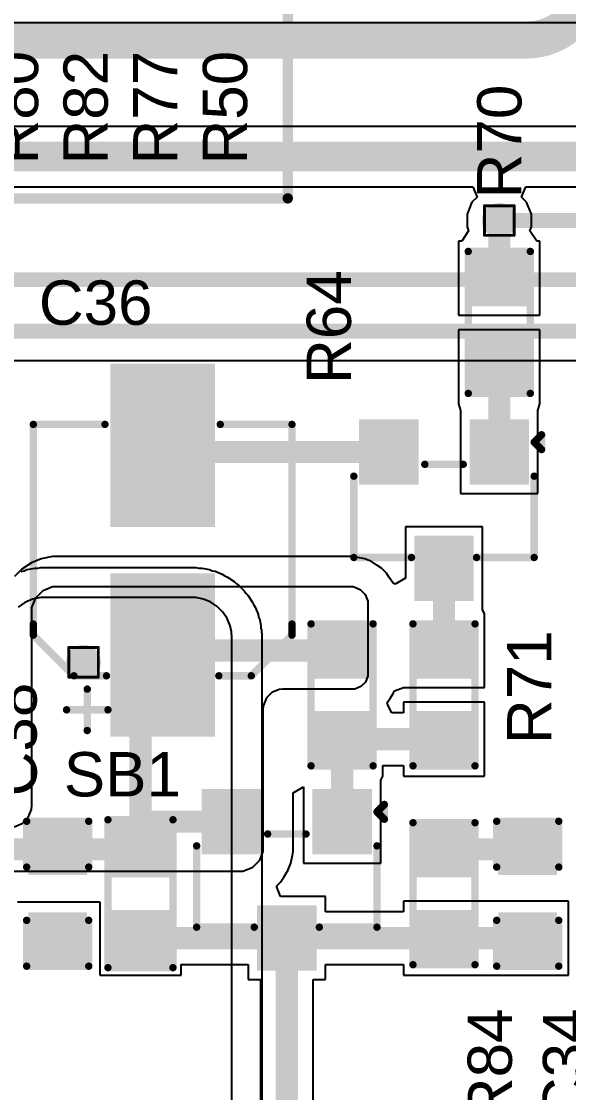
# Model space of a CAD drawing. Header units: inches. Extents: x -40 to 219, y 2 to 133.
# Drawn here: x 45.91 to 55.31, y 20.36 to 38.76 of the extents above; entities that cross this region are included whole.
import ezdxf

# ---------------------------------------------------------------- set-up
doc = ezdxf.new("R2010")
doc.units = ezdxf.units.IN
for name, color, linetype in [('Bottom Layer', 5, 'Continuous'), ('Drill Drawing', 1, 'Continuous'), ('Top Layer', 1, 'Continuous'), ('Top Overlay', 2, 'Continuous'), ('Top Paste', 8, 'Continuous'), ('Top Solder', 216, 'Continuous'), ('Via Holes', 16, 'Continuous')]:
    doc.layers.add(name, color=color, linetype=linetype)
doc.styles.add('Arial', font='', dxfattribs={"height": 0.2})
doc.styles.get('Arial').set_extended_font_data('Arial')

# ---------------------------------------------------------------- blocks, each defined once
blk = doc.blocks.new('S______B______28')
at = {"layer": 'Top Layer'}
for points in [[(-1.143, -0.4445), (-1.143, 0.4445), (-0.3809999999999999, 0.4445), (-0.3809999999999999, -0.4445)], [(0.3809999999999999, -0.4445), (0.3809999999999999, 0.4445), (1.143, 0.4445), (1.143, -0.4445)]]:
    blk.add_hatch(color=1, dxfattribs=at).paths.add_polyline_path(points)
at = {"layer": 'Top Paste'}
for points in [[(-1.143, -0.4445), (-1.143, 0.4445), (-0.3809999999999999, 0.4445), (-0.3809999999999999, -0.4445)], [(0.3809999999999999, -0.4445), (0.3809999999999999, 0.4445), (1.143, 0.4445), (1.143, -0.4445)]]:
    blk.add_hatch(color=8, dxfattribs=at).paths.add_polyline_path(points)
at = {"layer": 'Top Solder'}
for points in [[(-1.2446, -0.5460999999999999), (-1.2446, 0.5460999999999999), (-0.2794, 0.5460999999999999), (-0.2794, -0.5460999999999999)], [(0.2794, -0.5460999999999999), (0.2794, 0.5460999999999999), (1.2446, 0.5460999999999999), (1.2446, -0.5460999999999999)]]:
    blk.add_hatch(color=216, dxfattribs=at).paths.add_polyline_path(points)
at = {"layer": 'Top Overlay', "const_width": 0.127}
for points in [[(-1.27, 0.5588), (-1.27, -0.5588)], [(-1.27, 0.5588), (1.27, 0.5588)], [(1.27, 0.5588), (1.27, -0.5588)], [(-1.27, -0.5588), (1.27, -0.5588)]]:
    blk.add_lwpolyline(points, dxfattribs=at)
at = {"layer": 'Top Overlay', "const_width": 0.0635}
for points in [[(-1.30175, 0.5588, 1), (-1.23825, 0.5588, 1)], [(-1.30175, 0.5588, 1), (-1.23825, 0.5588, 1)], [(1.23825, 0.5588, 1), (1.30175, 0.5588, 1)], [(1.23825, 0.5588, 1), (1.30175, 0.5588, 1)], [(-1.30175, -0.5588, 1), (-1.23825, -0.5588, 1)], [(-1.30175, -0.5588, 1), (-1.23825, -0.5588, 1)], [(1.23825, -0.5588, 1), (1.30175, -0.5588, 1)], [(1.23825, -0.5588, 1), (1.30175, -0.5588, 1)]]:
    blk.add_lwpolyline(points, format="xyb", close=True, dxfattribs=at)
blk = doc.blocks.new('R___0603_34')
at = {"layer": 'Top Layer'}
for points in [[(-0.3809999999999999, 0.4445), (-0.3809999999999999, -0.4445), (-1.143, -0.4445), (-1.143, 0.4445)], [(1.143, 0.4445), (1.143, -0.4445), (0.3809999999999999, -0.4445), (0.3809999999999999, 0.4445)]]:
    blk.add_hatch(color=1, dxfattribs=at).paths.add_polyline_path(points)
at = {"layer": 'Top Paste'}
for points in [[(-0.3809999999999999, 0.4445), (-0.3809999999999999, -0.4445), (-1.143, -0.4445), (-1.143, 0.4445)], [(1.143, 0.4445), (1.143, -0.4445), (0.3809999999999999, -0.4445), (0.3809999999999999, 0.4445)]]:
    blk.add_hatch(color=8, dxfattribs=at).paths.add_polyline_path(points)
at = {"layer": 'Top Solder'}
for points in [[(-0.2794, 0.5460999999999999), (-0.2794, -0.5460999999999999), (-1.2446, -0.5460999999999999), (-1.2446, 0.5460999999999999)], [(1.2446, 0.5460999999999999), (1.2446, -0.5460999999999999), (0.2794, -0.5460999999999999), (0.2794, 0.5460999999999999)]]:
    blk.add_hatch(color=216, dxfattribs=at).paths.add_polyline_path(points)
at = {"layer": 'Top Overlay', "const_width": 0.127}
for points in [[(-1.2192, 0.5334), (1.2192, 0.5334)], [(-1.2192, 0.5334), (-1.2192, -0.5334)], [(1.2192, 0.5334), (1.2192, -0.5334)], [(-1.2192, -0.5334), (1.2192, -0.5334)]]:
    blk.add_lwpolyline(points, dxfattribs=at)
at = {"layer": 'Top Overlay', "const_width": 0.0635}
for points in [[(-1.25095, 0.5334, 1), (-1.18745, 0.5334, 1)], [(-1.25095, 0.5334, 1), (-1.18745, 0.5334, 1)], [(1.18745, 0.5334, 1), (1.25095, 0.5334, 1)], [(1.18745, 0.5334, 1), (1.25095, 0.5334, 1)], [(-1.25095, -0.5334, 1), (-1.18745, -0.5334, 1)], [(-1.25095, -0.5334, 1), (-1.18745, -0.5334, 1)], [(1.18745, -0.5334, 1), (1.25095, -0.5334, 1)], [(1.18745, -0.5334, 1), (1.25095, -0.5334, 1)]]:
    blk.add_lwpolyline(points, format="xyb", close=True, dxfattribs=at)
blk = doc.blocks.new('R___0603_47')
at = {"layer": 'Top Layer'}
for points in [[(-0.3809999999999999, 0.4445), (-0.3809999999999999, -0.4445), (-1.143, -0.4445), (-1.143, 0.4445)], [(1.143, 0.4445), (1.143, -0.4445), (0.3809999999999999, -0.4445), (0.3809999999999999, 0.4445)]]:
    blk.add_hatch(color=1, dxfattribs=at).paths.add_polyline_path(points)
at = {"layer": 'Top Paste'}
for points in [[(-0.3809999999999999, 0.4445), (-0.3809999999999999, -0.4445), (-1.143, -0.4445), (-1.143, 0.4445)], [(1.143, 0.4445), (1.143, -0.4445), (0.3809999999999999, -0.4445), (0.3809999999999999, 0.4445)]]:
    blk.add_hatch(color=8, dxfattribs=at).paths.add_polyline_path(points)
at = {"layer": 'Top Solder'}
for points in [[(-0.2794, 0.5460999999999999), (-0.2794, -0.5460999999999999), (-1.2446, -0.5460999999999999), (-1.2446, 0.5460999999999999)], [(1.2446, 0.5460999999999999), (1.2446, -0.5460999999999999), (0.2794, -0.5460999999999999), (0.2794, 0.5460999999999999)]]:
    blk.add_hatch(color=216, dxfattribs=at).paths.add_polyline_path(points)
at = {"layer": 'Top Overlay', "const_width": 0.127}
for points in [[(-1.2192, 0.5334), (1.2192, 0.5334)], [(-1.2192, 0.5334), (-1.2192, -0.5334)], [(1.2192, 0.5334), (1.2192, -0.5334)], [(-1.2192, -0.5334), (1.2192, -0.5334)]]:
    blk.add_lwpolyline(points, dxfattribs=at)
at = {"layer": 'Top Overlay', "const_width": 0.0635}
for points in [[(-1.25095, 0.5334, 1), (-1.18745, 0.5334, 1)], [(-1.25095, 0.5334, 1), (-1.18745, 0.5334, 1)], [(1.18745, 0.5334, 1), (1.25095, 0.5334, 1)], [(1.18745, 0.5334, 1), (1.25095, 0.5334, 1)], [(-1.25095, -0.5334, 1), (-1.18745, -0.5334, 1)], [(-1.25095, -0.5334, 1), (-1.18745, -0.5334, 1)], [(1.18745, -0.5334, 1), (1.25095, -0.5334, 1)], [(1.18745, -0.5334, 1), (1.25095, -0.5334, 1)]]:
    blk.add_lwpolyline(points, format="xyb", close=True, dxfattribs=at)
blk = doc.blocks.new('R___0603_48')
at = {"layer": 'Top Layer'}
for points in [[(-0.3809999999999999, 0.4445), (-0.3809999999999999, -0.4445), (-1.143, -0.4445), (-1.143, 0.4445)], [(1.143, 0.4445), (1.143, -0.4445), (0.3809999999999999, -0.4445), (0.3809999999999999, 0.4445)]]:
    blk.add_hatch(color=1, dxfattribs=at).paths.add_polyline_path(points)
at = {"layer": 'Top Paste'}
for points in [[(-0.3809999999999999, 0.4445), (-0.3809999999999999, -0.4445), (-1.143, -0.4445), (-1.143, 0.4445)], [(1.143, 0.4445), (1.143, -0.4445), (0.3809999999999999, -0.4445), (0.3809999999999999, 0.4445)]]:
    blk.add_hatch(color=8, dxfattribs=at).paths.add_polyline_path(points)
at = {"layer": 'Top Solder'}
for points in [[(-0.2794, 0.5460999999999999), (-0.2794, -0.5460999999999999), (-1.2446, -0.5460999999999999), (-1.2446, 0.5460999999999999)], [(1.2446, 0.5460999999999999), (1.2446, -0.5460999999999999), (0.2794, -0.5460999999999999), (0.2794, 0.5460999999999999)]]:
    blk.add_hatch(color=216, dxfattribs=at).paths.add_polyline_path(points)
at = {"layer": 'Top Overlay', "const_width": 0.127}
for points in [[(-1.2192, 0.5334), (1.2192, 0.5334)], [(-1.2192, 0.5334), (-1.2192, -0.5334)], [(1.2192, 0.5334), (1.2192, -0.5334)], [(-1.2192, -0.5334), (1.2192, -0.5334)]]:
    blk.add_lwpolyline(points, dxfattribs=at)
at = {"layer": 'Top Overlay', "const_width": 0.0635}
for points in [[(-1.25095, 0.5334, 1), (-1.18745, 0.5334, 1)], [(-1.25095, 0.5334, 1), (-1.18745, 0.5334, 1)], [(1.18745, 0.5334, 1), (1.25095, 0.5334, 1)], [(1.18745, 0.5334, 1), (1.25095, 0.5334, 1)], [(-1.25095, -0.5334, 1), (-1.18745, -0.5334, 1)], [(-1.25095, -0.5334, 1), (-1.18745, -0.5334, 1)], [(1.18745, -0.5334, 1), (1.25095, -0.5334, 1)], [(1.18745, -0.5334, 1), (1.25095, -0.5334, 1)]]:
    blk.add_lwpolyline(points, format="xyb", close=True, dxfattribs=at)
blk = doc.blocks.new('R___0603_54')
at = {"layer": 'Top Layer'}
for points in [[(-0.3809999999999999, 0.4445), (-0.3809999999999999, -0.4445), (-1.143, -0.4445), (-1.143, 0.4445)], [(1.143, 0.4445), (1.143, -0.4445), (0.3809999999999999, -0.4445), (0.3809999999999999, 0.4445)]]:
    blk.add_hatch(color=1, dxfattribs=at).paths.add_polyline_path(points)
at = {"layer": 'Top Paste'}
for points in [[(-0.3809999999999999, 0.4445), (-0.3809999999999999, -0.4445), (-1.143, -0.4445), (-1.143, 0.4445)], [(1.143, 0.4445), (1.143, -0.4445), (0.3809999999999999, -0.4445), (0.3809999999999999, 0.4445)]]:
    blk.add_hatch(color=8, dxfattribs=at).paths.add_polyline_path(points)
at = {"layer": 'Top Solder'}
for points in [[(-0.2794, 0.5460999999999999), (-0.2794, -0.5460999999999999), (-1.2446, -0.5460999999999999), (-1.2446, 0.5460999999999999)], [(1.2446, 0.5460999999999999), (1.2446, -0.5460999999999999), (0.2794, -0.5460999999999999), (0.2794, 0.5460999999999999)]]:
    blk.add_hatch(color=216, dxfattribs=at).paths.add_polyline_path(points)
at = {"layer": 'Top Overlay', "const_width": 0.127}
for points in [[(-1.2192, 0.5334), (1.2192, 0.5334)], [(-1.2192, 0.5334), (-1.2192, -0.5334)], [(1.2192, 0.5334), (1.2192, -0.5334)], [(-1.2192, -0.5334), (1.2192, -0.5334)]]:
    blk.add_lwpolyline(points, dxfattribs=at)
at = {"layer": 'Top Overlay', "const_width": 0.0635}
for points in [[(-1.25095, 0.5334, 1), (-1.18745, 0.5334, 1)], [(-1.25095, 0.5334, 1), (-1.18745, 0.5334, 1)], [(1.18745, 0.5334, 1), (1.25095, 0.5334, 1)], [(1.18745, 0.5334, 1), (1.25095, 0.5334, 1)], [(-1.25095, -0.5334, 1), (-1.18745, -0.5334, 1)], [(-1.25095, -0.5334, 1), (-1.18745, -0.5334, 1)], [(1.18745, -0.5334, 1), (1.25095, -0.5334, 1)], [(1.18745, -0.5334, 1), (1.25095, -0.5334, 1)]]:
    blk.add_lwpolyline(points, format="xyb", close=True, dxfattribs=at)
blk = doc.blocks.new('SOT_23_117')
at = {"layer": 'Top Layer'}
for points in [[(-0.41000045, 1.46000089), (0.41000045, 1.46000089), (0.41000045, 0.54000019), (-0.41000045, 0.54000019)], [(-1.36000109, -0.54000019), (-0.54000019, -0.54000019), (-0.54000019, -1.46000089), (-1.36000109, -1.46000089)], [(0.54000019, -0.54000019), (1.36000109, -0.54000019), (1.36000109, -1.46000089), (0.54000019, -1.46000089)]]:
    blk.add_hatch(color=1, dxfattribs=at).paths.add_polyline_path(points)
at = {"layer": 'Top Paste'}
for points in [[(-0.41000045, 1.46000089), (0.41000045, 1.46000089), (0.41000045, 0.54000019), (-0.41000045, 0.54000019)], [(-1.36000109, -0.54000019), (-0.54000019, -0.54000019), (-0.54000019, -1.46000089), (-1.36000109, -1.46000089)], [(0.54000019, -0.54000019), (1.36000109, -0.54000019), (1.36000109, -1.46000089), (0.54000019, -1.46000089)]]:
    blk.add_hatch(color=8, dxfattribs=at).paths.add_polyline_path(points)
at = {"layer": 'Top Solder'}
for points in [[(-0.51160045, 1.56160089), (0.51160045, 1.56160089), (0.51160045, 0.43840019), (-0.51160045, 0.43840019)], [(-1.46160109, -0.43840019), (-0.43840019, -0.43840019), (-0.43840019, -1.56160089), (-1.46160109, -1.56160089)], [(0.43840019, -0.43840019), (1.46160109, -0.43840019), (1.46160109, -1.56160089), (0.43840019, -1.56160089)]]:
    blk.add_hatch(color=216, dxfattribs=at).paths.add_polyline_path(points)
at = {"layer": 'Top Overlay', "const_width": 0.127}
for points in [[(-0.5588, 0.8128), (-1.54940254, 0.8127974599999999)], [(-1.5494, -0.5841999999999999), (-1.54940254, 0.8127974599999999)], [(1.54940254, 0.8127974599999999), (0.5588, 0.8128)], [(1.54940254, 0.8127974599999999), (1.5494, -0.5841999999999999)], [(0.3302, -0.7874), (-0.3302, -0.7874)], [(-1.5494, -1.1684), (-1.6764, -1.0414)], [(-1.6764, -1.0414), (-1.6764, -1.29540254)], [(-1.5494, -1.1684), (-1.6764, -1.29540254)]]:
    blk.add_lwpolyline(points, dxfattribs=at)
at = {"layer": 'Top Overlay', "const_width": 0.0635}
for points in [[(-1.58115254, 0.8127974599999999, 1), (-1.51765254, 0.8127974599999999, 1)], [(-1.58115254, 0.8127974599999999, 1), (-1.51765254, 0.8127974599999999, 1)], [(-0.5905499999999999, 0.8128, 1), (-0.52705, 0.8128, 1)], [(0.52705, 0.8128, 1), (0.5905499999999999, 0.8128, 1)], [(1.51765254, 0.8127974599999999, 1), (1.58115254, 0.8127974599999999, 1)], [(1.51765254, 0.8127974599999999, 1), (1.58115254, 0.8127974599999999, 1)], [(-1.58115, -0.5841999999999999, 1), (-1.51765, -0.5841999999999999, 1)], [(1.51765, -0.5841999999999999, 1), (1.58115, -0.5841999999999999, 1)], [(-0.36195, -0.7874, 1), (-0.29845, -0.7874, 1)], [(0.29845, -0.7874, 1), (0.36195, -0.7874, 1)], [(-1.70815, -1.0414, 1), (-1.64465, -1.0414, 1)], [(-1.70815, -1.0414, 1), (-1.64465, -1.0414, 1)], [(-1.70815, -1.29540254, 1), (-1.64465, -1.29540254, 1)], [(-1.70815, -1.29540254, 1), (-1.64465, -1.29540254, 1)], [(-1.58115, -1.1684, 1), (-1.51765, -1.1684, 1)], [(-1.58115, -1.1684, 1), (-1.51765, -1.1684, 1)]]:
    blk.add_lwpolyline(points, format="xyb", close=True, dxfattribs=at)
blk = doc.blocks.new('SOT_23_123')
at = {"layer": 'Top Layer'}
for points in [[(-0.41000045, 1.46000089), (0.41000045, 1.46000089), (0.41000045, 0.54000019), (-0.41000045, 0.54000019)], [(-1.36000109, -0.54000019), (-0.54000019, -0.54000019), (-0.54000019, -1.46000089), (-1.36000109, -1.46000089)], [(0.54000019, -0.54000019), (1.36000109, -0.54000019), (1.36000109, -1.46000089), (0.54000019, -1.46000089)]]:
    blk.add_hatch(color=1, dxfattribs=at).paths.add_polyline_path(points)
at = {"layer": 'Top Paste'}
for points in [[(-0.41000045, 1.46000089), (0.41000045, 1.46000089), (0.41000045, 0.54000019), (-0.41000045, 0.54000019)], [(-1.36000109, -0.54000019), (-0.54000019, -0.54000019), (-0.54000019, -1.46000089), (-1.36000109, -1.46000089)], [(0.54000019, -0.54000019), (1.36000109, -0.54000019), (1.36000109, -1.46000089), (0.54000019, -1.46000089)]]:
    blk.add_hatch(color=8, dxfattribs=at).paths.add_polyline_path(points)
at = {"layer": 'Top Solder'}
for points in [[(-0.51160045, 1.56160089), (0.51160045, 1.56160089), (0.51160045, 0.43840019), (-0.51160045, 0.43840019)], [(-1.46160109, -0.43840019), (-0.43840019, -0.43840019), (-0.43840019, -1.56160089), (-1.46160109, -1.56160089)], [(0.43840019, -0.43840019), (1.46160109, -0.43840019), (1.46160109, -1.56160089), (0.43840019, -1.56160089)]]:
    blk.add_hatch(color=216, dxfattribs=at).paths.add_polyline_path(points)
at = {"layer": 'Top Overlay', "const_width": 0.127}
for points in [[(-1.5494, 0.8128), (-1.54940254, -0.5841999999999999)], [(-0.5588, 0.8128), (-1.5494, 0.8128)], [(1.5494, 0.8128), (0.5588, 0.8128)], [(1.54940254, -0.5841999999999999), (1.5494, 0.8128)], [(0.3302, -0.7874), (-0.3302, -0.7874)], [(-1.5494, -1.1684), (-1.6764, -1.0414)], [(-1.6764, -1.0414), (-1.6764, -1.2954)], [(-1.5494, -1.1684), (-1.6764, -1.2954)]]:
    blk.add_lwpolyline(points, dxfattribs=at)
at = {"layer": 'Top Overlay', "const_width": 0.0635}
for points in [[(-1.58115, 0.8128, 1), (-1.51765, 0.8128, 1)], [(-1.58115, 0.8128, 1), (-1.51765, 0.8128, 1)], [(-0.5905499999999999, 0.8128, 1), (-0.52705, 0.8128, 1)], [(0.52705, 0.8128, 1), (0.5905499999999999, 0.8128, 1)], [(1.51765, 0.8128, 1), (1.58115, 0.8128, 1)], [(1.51765, 0.8128, 1), (1.58115, 0.8128, 1)], [(-1.58115254, -0.5841999999999999, 1), (-1.51765254, -0.5841999999999999, 1)], [(1.51765254, -0.5841999999999999, 1), (1.58115254, -0.5841999999999999, 1)], [(-0.36195, -0.7874, 1), (-0.29845, -0.7874, 1)], [(0.29845, -0.7874, 1), (0.36195, -0.7874, 1)], [(-1.70815, -1.0414, 1), (-1.64465, -1.0414, 1)], [(-1.70815, -1.0414, 1), (-1.64465, -1.0414, 1)], [(-1.70815, -1.2954, 1), (-1.64465, -1.2954, 1)], [(-1.70815, -1.2954, 1), (-1.64465, -1.2954, 1)], [(-1.58115, -1.1684, 1), (-1.51765, -1.1684, 1)], [(-1.58115, -1.1684, 1), (-1.51765, -1.1684, 1)]]:
    blk.add_lwpolyline(points, format="xyb", close=True, dxfattribs=at)
blk = doc.blocks.new('C___0603_174')
at = {"layer": 'Top Layer'}
for points in [[(-0.3809999999999999, 0.4445), (-0.3809999999999999, -0.4445), (-1.143, -0.4445), (-1.143, 0.4445)], [(1.143, 0.4445), (1.143, -0.4445), (0.3809999999999999, -0.4445), (0.3809999999999999, 0.4445)]]:
    blk.add_hatch(color=1, dxfattribs=at).paths.add_polyline_path(points)
at = {"layer": 'Top Paste'}
for points in [[(-0.3809999999999999, 0.4445), (-0.3809999999999999, -0.4445), (-1.143, -0.4445), (-1.143, 0.4445)], [(1.143, 0.4445), (1.143, -0.4445), (0.3809999999999999, -0.4445), (0.3809999999999999, 0.4445)]]:
    blk.add_hatch(color=8, dxfattribs=at).paths.add_polyline_path(points)
at = {"layer": 'Top Solder'}
for points in [[(-0.3210001199999999, 0.50449988), (-0.3210001199999999, -0.50449988), (-1.20299988, -0.50449988), (-1.20299988, 0.50449988)], [(1.20299988, 0.50449988), (1.20299988, -0.50449988), (0.3210001199999999, -0.50449988), (0.3210001199999999, 0.50449988)]]:
    blk.add_hatch(color=216, dxfattribs=at).paths.add_polyline_path(points)
at = {"layer": 'Top Overlay', "const_width": 0.127}
for points in [[(-1.2446, 0.5334), (-0.4571999999999999, 0.5334)], [(-1.2446, 0.5334), (-1.2446, -0.5334)], [(0.4571999999999999, 0.5334), (1.2446, 0.5334)], [(1.2446, 0.5334), (1.2446, -0.5334)], [(-1.2446, -0.5334), (-0.4571999999999999, -0.5334)], [(0.4571999999999999, -0.5334), (1.2446, -0.5334)]]:
    blk.add_lwpolyline(points, dxfattribs=at)
at = {"layer": 'Top Overlay', "const_width": 0.0635}
for points in [[(-1.27635, 0.5334, 1), (-1.21285, 0.5334, 1)], [(-1.27635, 0.5334, 1), (-1.21285, 0.5334, 1)], [(-0.4889499999999999, 0.5334, 1), (-0.42545, 0.5334, 1)], [(0.42545, 0.5334, 1), (0.4889499999999999, 0.5334, 1)], [(1.21285, 0.5334, 1), (1.27635, 0.5334, 1)], [(1.21285, 0.5334, 1), (1.27635, 0.5334, 1)], [(-1.27635, -0.5334, 1), (-1.21285, -0.5334, 1)], [(-1.27635, -0.5334, 1), (-1.21285, -0.5334, 1)], [(-0.4889499999999999, -0.5334, 1), (-0.42545, -0.5334, 1)], [(0.42545, -0.5334, 1), (0.4889499999999999, -0.5334, 1)], [(1.21285, -0.5334, 1), (1.27635, -0.5334, 1)], [(1.21285, -0.5334, 1), (1.27635, -0.5334, 1)]]:
    blk.add_lwpolyline(points, format="xyb", close=True, dxfattribs=at)
blk = doc.blocks.new('RVT1E100M0405__176')
at = {"layer": 'Top Layer'}
for points in [[(-3.09999888, 0.7999996699999999), (-0.499999, 0.7999996699999999), (-0.499999, -0.7999996699999999), (-3.09999888, -0.7999996699999999)], [(0.50000154, 0.7999996699999999), (3.10000142, 0.7999996699999999), (3.10000142, -0.7999996699999999), (0.50000154, -0.7999996699999999)]]:
    blk.add_hatch(color=1, dxfattribs=at).paths.add_polyline_path(points)
at = {"layer": 'Top Paste'}
for points in [[(-3.09999888, 0.7999996699999999), (-0.499999, 0.7999996699999999), (-0.499999, -0.7999996699999999), (-3.09999888, -0.7999996699999999)], [(0.50000154, 0.7999996699999999), (3.10000142, 0.7999996699999999), (3.10000142, -0.7999996699999999), (0.50000154, -0.7999996699999999)]]:
    blk.add_hatch(color=8, dxfattribs=at).paths.add_polyline_path(points)
at = {"layer": 'Top Solder'}
for points in [[(-3.20159888, 0.90159967), (-0.398399, 0.90159967), (-0.398399, -0.90159967), (-3.20159888, -0.90159967)], [(0.39840154, 0.90159967), (3.20160142, 0.90159967), (3.20160142, -0.90159967), (0.39840154, -0.90159967)]]:
    blk.add_hatch(color=216, dxfattribs=at).paths.add_polyline_path(points)
at = {"layer": 'Top Overlay', "const_width": 0.127}
for points in [[(-1.4605, 2.2225), (-2.159, 1.524)], [(-1.4605, 2.2225), (-1.27, 2.2225)], [(-1.27, 2.2225), (2.159, 2.2225)], [(2.159, 2.2225), (2.159, 0.9905999999999999)], [(-2.7432, 1.651), (-2.7432, 0.9397999999999999)], [(-2.159, 1.524), (-2.15899746, 0.9652025399999999)], [(-3.0988, 1.2954), (-2.3876, 1.2954)], [(-2.15899746, -0.9652025399999999), (-2.159, -1.524)], [(2.159, -0.9905999999999999), (2.159, -2.2225)], [(-2.159, -1.524), (-1.4605, -2.2225)], [(-1.4605, -2.2225), (-1.27, -2.2225)], [(-1.27, -2.2225), (2.159, -2.2225)]]:
    blk.add_lwpolyline(points, dxfattribs=at)
at = {"layer": 'Top Overlay', "const_width": 0.0635}
for points in [[(-1.49225, 2.2225, 1), (-1.42875, 2.2225, 1)], [(-1.49225, 2.2225, 1), (-1.42875, 2.2225, 1)], [(-1.30175, 2.2225, 1), (-1.23825, 2.2225, 1)], [(-1.30175, 2.2225, 1), (-1.23825, 2.2225, 1)], [(2.12725, 2.2225, 1), (2.19075, 2.2225, 1)], [(2.12725, 2.2225, 1), (2.19075, 2.2225, 1)], [(-2.77495, 1.651, 1), (-2.71145, 1.651, 1)], [(-2.19075, 1.524, 1), (-2.12725, 1.524, 1)], [(-2.19075, 1.524, 1), (-2.12725, 1.524, 1)], [(-3.13055, 1.2954, 1), (-3.06705, 1.2954, 1)], [(-2.41935, 1.2954, 1), (-2.35585, 1.2954, 1)], [(-2.77495, 0.9397999999999999, 1), (-2.71145, 0.9397999999999999, 1)], [(-2.19074746, 0.9652025399999999, 1), (-2.12724746, 0.9652025399999999, 1)], [(2.12725, 0.9905999999999999, 1), (2.19075, 0.9905999999999999, 1)], [(-2.19074746, -0.9652025399999999, 1), (-2.12724746, -0.9652025399999999, 1)], [(2.12725, -0.9905999999999999, 1), (2.19075, -0.9905999999999999, 1)], [(-2.19075, -1.524, 1), (-2.12725, -1.524, 1)], [(-2.19075, -1.524, 1), (-2.12725, -1.524, 1)], [(-1.49225, -2.2225, 1), (-1.42875, -2.2225, 1)], [(-1.49225, -2.2225, 1), (-1.42875, -2.2225, 1)], [(-1.30175, -2.2225, 1), (-1.23825, -2.2225, 1)], [(-1.30175, -2.2225, 1), (-1.23825, -2.2225, 1)], [(2.12725, -2.2225, 1), (2.19075, -2.2225, 1)], [(2.12725, -2.2225, 1), (2.19075, -2.2225, 1)]]:
    blk.add_lwpolyline(points, format="xyb", close=True, dxfattribs=at)
blk = doc.blocks.new('C___0603_178')
at = {"layer": 'Top Layer'}
for points in [[(-0.3809999999999999, 0.4445), (-0.3809999999999999, -0.4445), (-1.143, -0.4445), (-1.143, 0.4445)], [(1.143, 0.4445), (1.143, -0.4445), (0.3809999999999999, -0.4445), (0.3809999999999999, 0.4445)]]:
    blk.add_hatch(color=1, dxfattribs=at).paths.add_polyline_path(points)
at = {"layer": 'Top Paste'}
for points in [[(-0.3809999999999999, 0.4445), (-0.3809999999999999, -0.4445), (-1.143, -0.4445), (-1.143, 0.4445)], [(1.143, 0.4445), (1.143, -0.4445), (0.3809999999999999, -0.4445), (0.3809999999999999, 0.4445)]]:
    blk.add_hatch(color=8, dxfattribs=at).paths.add_polyline_path(points)
at = {"layer": 'Top Solder'}
for points in [[(-0.3210001199999999, 0.50449988), (-0.3210001199999999, -0.50449988), (-1.20299988, -0.50449988), (-1.20299988, 0.50449988)], [(1.20299988, 0.50449988), (1.20299988, -0.50449988), (0.3210001199999999, -0.50449988), (0.3210001199999999, 0.50449988)]]:
    blk.add_hatch(color=216, dxfattribs=at).paths.add_polyline_path(points)
at = {"layer": 'Top Overlay', "const_width": 0.127}
for points in [[(-0.4571999999999999, 0.5334), (-1.2446, 0.5334)], [(-1.2446, -0.5333974599999999), (-1.2446, 0.5334)], [(1.2446, 0.5334), (0.4571999999999999, 0.5334)], [(1.2446, -0.53340254), (1.2446, 0.5334)], [(-0.4571999999999999, -0.5333974599999999), (-1.2446, -0.5333974599999999)], [(1.2446, -0.53340254), (0.4571999999999999, -0.5333974599999999)]]:
    blk.add_lwpolyline(points, dxfattribs=at)
at = {"layer": 'Top Overlay', "const_width": 0.0635}
for points in [[(-1.27635, 0.5334, 1), (-1.21285, 0.5334, 1)], [(-1.27635, 0.5334, 1), (-1.21285, 0.5334, 1)], [(-0.4889499999999999, 0.5334, 1), (-0.42545, 0.5334, 1)], [(0.42545, 0.5334, 1), (0.4889499999999999, 0.5334, 1)], [(1.21285, 0.5334, 1), (1.27635, 0.5334, 1)], [(1.21285, 0.5334, 1), (1.27635, 0.5334, 1)], [(-1.27635, -0.5333974599999999, 1), (-1.21285, -0.5333974599999999, 1)], [(-1.27635, -0.5333974599999999, 1), (-1.21285, -0.5333974599999999, 1)], [(-0.4889499999999999, -0.5333974599999999, 1), (-0.42545, -0.5333974599999999, 1)], [(0.42545, -0.5333974599999999, 1), (0.4889499999999999, -0.5333974599999999, 1)], [(1.21285, -0.53340254, 1), (1.27635, -0.53340254, 1)], [(1.21285, -0.53340254, 1), (1.27635, -0.53340254, 1)]]:
    blk.add_lwpolyline(points, format="xyb", close=True, dxfattribs=at)

msp = doc.modelspace()

# ---------------------------------------------------------------- hatches: boundary and pattern name
at = {"layer": 'Bottom Layer'}
h = msp.add_hatch(color=5, dxfattribs=at)
edge = h.paths.add_edge_path()
edge.add_arc((54.12234286, 35.33839262), 0.2999994, 0, 360)
h = msp.add_hatch(color=5, dxfattribs=at)
edge = h.paths.add_edge_path()
edge.add_arc((46.97832108, 27.7501985), 0.2999994, 0, 360)
at = {"layer": 'Top Layer'}
h = msp.add_hatch(color=1, dxfattribs=at)
edge = h.paths.add_edge_path()
edge.add_arc((54.12234286, 35.33839262), 0.2999994, 0, 360)
h = msp.add_hatch(color=1, dxfattribs=at)
edge = h.paths.add_edge_path()
edge.add_arc((46.97832108, 27.7501985), 0.2999994, 0, 360)
at = {"layer": 'Via Holes'}
h = msp.add_hatch(color=7, dxfattribs=at)
edge = h.paths.add_edge_path()
edge.add_arc((54.12234286, 35.33839262), 0.1499997, 0, 360)
h = msp.add_hatch(color=7, dxfattribs=at)
edge = h.paths.add_edge_path()
edge.add_arc((46.97832108, 27.7501985), 0.1499997, 0, 360)

# ---------------------------------------------------------------- linework, layer by layer
at = {"layer": 'Bottom Layer'}
for p, q in [((60.15721267999999, 32.92838474), (41.36828149999999, 32.92838474)), ((45.90497804, 29.3120318), (45.95500334, 29.32198352)), ((45.95500334, 29.32198352), (46.0021305, 29.34150342)), ((46.0021305, 29.34150342), (46.1423004, 29.36938754)), ((46.1423004, 29.36938754), (46.19332645999999, 29.36939008)), ((46.19332645999999, 29.36939008), (46.24337462, 29.3793418)), ((46.24337462, 29.3793418), (46.31483497999999, 29.37933926)), ((46.31483497999999, 29.37933926), (48.84046366, 29.37933926)), ((48.84046366, 29.37933926), (48.90783208, 29.3793418)), ((48.90783208, 29.3793418), (48.95786754, 29.36939008)), ((48.95786754, 29.36939008), (49.00888089999999, 29.36939262)), ((49.00888089999999, 29.36939262), (49.14103202, 29.34311124)), ((49.14103202, 29.34311124), (49.18816934, 29.3235888)), ((49.18816934, 29.3235888), (49.23821242, 29.31363454)), ((49.23821242, 29.31363454), (49.36269781999999, 29.26207254)), ((49.36269781999999, 29.26207254), (49.40511836, 29.23372868)), ((49.40511836, 29.23372868), (49.45224298, 29.21420878)), ((49.45224298, 29.21420878), (49.56427476, 29.13935244)), ((49.56427476, 29.13935244), (49.6003453, 29.1032819)), ((49.6003453, 29.1032819), (49.64276584, 29.07493804)), ((49.64276584, 29.07493804), (49.73804123999999, 28.97966264)), ((49.73804123999999, 28.97966264), (49.76638764, 28.93723956)), ((49.76638764, 28.93723956), (49.80246072, 28.90116394)), ((49.80246072, 28.90116394), (49.87731452, 28.78913216)), ((45.97114504, 28.77881468), (45.85231367999999, 28.69941428)), ((46.1031844, 28.83350596), (45.97114504, 28.77881468)), ((46.24335684, 28.86139008), (46.1031844, 28.83350596)), ((46.3148172, 28.86138754), (46.24335684, 28.86139008)), ((48.84048398, 28.86138754), (46.3148172, 28.86138754)), ((48.9078524, 28.86139008), (48.84048398, 28.86138754)), ((49.04000351999999, 28.8351087), (48.9078524, 28.86139008)), ((49.16448638, 28.7835467), (49.04000351999999, 28.8351087)), ((49.27651816, 28.70869036), (49.16448638, 28.7835467)), ((49.37179355999999, 28.61341496), (49.27651816, 28.70869036)), ((49.87731452, 28.78913216), (49.89683695999999, 28.74199992)), ((49.89683695999999, 28.74199992), (49.92517573999999, 28.69958446)), ((49.44664735999999, 28.50138318), (49.37179355999999, 28.61341496)), ((49.92517573999999, 28.69958446), (49.97673519999999, 28.5751016)), ((49.97673519999999, 28.5751016), (49.98668692, 28.52507122)), ((49.98668692, 28.52507122), (50.00620935999999, 28.4779339)), ((49.49820682, 28.37690032), (49.44664735999999, 28.50138318)), ((49.51909577999999, 28.27186878), (49.49820682, 28.37690032)), ((50.00620935999999, 28.4779339), (50.02709832, 28.37290236)), ((50.02709832, 28.37290236), (50.02709832, 28.33656512)), ((50.02709832, 28.33656512), (50.03620676, 28.30138358)), ((49.52448311999999, 28.17747984), (49.51909577999999, 28.27186878)), ((49.52449074, 20.11551984), (49.52448311999999, 28.17747984)), ((50.03620676, 28.30138358), (50.0415941, 28.20699464)), ((50.0415941, 28.20699464), (50.03951384, 28.19216358)), ((50.03951384, 28.19216358), (50.04243484, 28.17747984)), ((50.04243484, 28.17747984), (50.04244246, 20.12820968))]:
    msp.add_line(p, q, dxfattribs=at)
at = {"layer": 'Bottom Layer', "const_width": 0.635}
msp.add_lwpolyline([(55.69620306, 39.55469609999999, -0.4142135623730951), (54.57869958, 38.43719262)], format="xyb", dxfattribs=at)
at = {"layer": 'Bottom Layer'}
for points, const_width in [([(45.56597694, 38.43719262), (54.57869958, 38.43719262)], 0.635), ([(54.12234286, 35.33839262), (55.7620551, 35.33839262)], 0.254), ([(43.42141938, 34.32239262), (56.55709542, 34.32239262)], 0.254), ([(41.65120956, 33.43910761999999), (57.13754638, 33.43910761999999)], 0.254)]:
    msp.add_lwpolyline(points, dxfattribs=dict(at, const_width=const_width))
for points, const_width in [([(54.41994957999999, 38.43719262, 1), (54.73744958, 38.43719262, 1)], 0.3175), ([(54.41994957999999, 38.43719262, 1), (54.73744958, 38.43719262, 1)], 0.3175), ([(54.05884286, 35.33839262, 1), (54.18584286, 35.33839262, 1)], 0.127)]:
    msp.add_lwpolyline(points, format="xyb", close=True, dxfattribs=dict(at, const_width=const_width))
at = {"layer": 'Drill Drawing', "const_width": 0.0508}
for points in [[(53.86834285999999, 35.59239262), (54.37634285999999, 35.59239262)], [(53.86834285999999, 35.08439262), (53.86834285999999, 35.59239262)], [(54.37634285999999, 35.08439262), (54.37634285999999, 35.59239262)], [(53.86834285999999, 35.08439262), (54.37634285999999, 35.08439262)], [(46.72432108, 28.0041985), (47.23232108, 28.0041985)], [(46.72432108, 27.4961985), (46.72432108, 28.0041985)], [(47.23232108, 27.4961985), (47.23232108, 28.0041985)], [(46.72432108, 27.4961985), (47.23232108, 27.4961985)]]:
    msp.add_lwpolyline(points, dxfattribs=at)
at = {"layer": 'Drill Drawing', "const_width": 0.0254}
for points in [[(53.85564286, 35.59239262, 1), (53.88104286, 35.59239262, 1)], [(53.85564286, 35.59239262, 1), (53.88104286, 35.59239262, 1)], [(54.36364286, 35.59239262, 1), (54.38904286, 35.59239262, 1)], [(54.36364286, 35.59239262, 1), (54.38904286, 35.59239262, 1)], [(53.85564286, 35.08439262, 1), (53.88104286, 35.08439262, 1)], [(53.85564286, 35.08439262, 1), (53.88104286, 35.08439262, 1)], [(54.36364286, 35.08439262, 1), (54.38904286, 35.08439262, 1)], [(54.36364286, 35.08439262, 1), (54.38904286, 35.08439262, 1)], [(46.71162107999999, 28.0041985, 1), (46.73702108, 28.0041985, 1)], [(46.71162107999999, 28.0041985, 1), (46.73702108, 28.0041985, 1)], [(47.21962108, 28.0041985, 1), (47.24502108, 28.0041985, 1)], [(47.21962108, 28.0041985, 1), (47.24502108, 28.0041985, 1)], [(46.71162107999999, 27.4961985, 1), (46.73702108, 27.4961985, 1)], [(46.71162107999999, 27.4961985, 1), (46.73702108, 27.4961985, 1)], [(47.21962108, 27.4961985, 1), (47.24502108, 27.4961985, 1)], [(47.21962108, 27.4961985, 1), (47.24502108, 27.4961985, 1)]]:
    msp.add_lwpolyline(points, format="xyb", close=True, dxfattribs=at)
at = {"layer": 'Top Layer'}
for p, q in [((43.30187936, 38.73869824), (64.20260717999999, 38.73869824)), ((61.98252779999999, 36.95472162), (44.32477546, 36.95472162)), ((44.55582148, 35.91881818), (53.66784541999999, 35.91881818)), ((53.66784541999999, 35.91881818), (53.74149525999999, 35.74101818)), ((54.50319045999999, 35.74101818), (54.57684029999999, 35.91881818)), ((54.57684029999999, 35.91881818), (61.46457607999999, 35.91881818)), ((53.74149525999999, 35.74101818), (53.65268416, 35.65220708)), ((54.59200156, 35.65220708), (54.50319045999999, 35.74101818)), ((53.65268416, 35.65220708), (53.56834346, 35.44859052)), ((54.67634226, 35.44859052), (54.59200156, 35.65220708)), ((53.56834346, 35.44859052), (53.56834346, 35.22819472)), ((54.67634226, 35.22819472), (54.67634226, 35.44859052)), ((53.59546811999999, 35.16271352), (53.47666469999999, 34.98491098)), ((53.56834346, 35.22819472), (53.59546811999999, 35.16271352)), ((54.64921759999999, 35.16271352), (54.67634226, 35.22819472)), ((54.76802101999999, 34.98491098), (54.64921759999999, 35.16271352)), ((53.47666469999999, 34.98491098), (53.42384285999999, 34.98491098)), ((53.42384285999999, 34.98491098), (53.42384285999999, 33.71491098)), ((54.82084286, 34.98491098), (54.76802101999999, 34.98491098)), ((54.82084286, 33.71491098), (54.82084286, 34.98491098)), ((53.42384285999999, 33.71491098), (54.82084286, 33.71491098)), ((54.82084286, 33.46091098), (53.42384285999999, 33.46091098)), ((53.42384285999999, 33.46091098), (53.42384285999999, 32.24050702)), ((54.82084286, 32.24050448), (54.82084286, 33.46091098)), ((53.42384285999999, 32.24050702), (53.42383778, 32.19091352)), ((54.82084794, 32.19091352), (54.82084286, 32.24050448)), ((53.42383778, 32.19091352), (53.42383524, 32.19091352)), ((53.42383524, 32.19091352), (53.45833859999999, 32.07698944)), ((53.45833859999999, 32.07698944), (53.45834368, 32.07698689999999)), ((53.45834368, 32.07698689999999), (53.45834368, 30.64899636)), ((54.78634203999999, 32.07698689999999), (54.78634458, 32.07698944)), ((54.78634203999999, 30.64899636), (54.78634203999999, 32.07698689999999)), ((54.78634458, 32.07698944), (54.82085048, 32.19091352)), ((54.82085048, 32.19091352), (54.82084794, 32.19091352)), ((53.45834368, 30.64899636), (54.78634203999999, 30.64899636)), ((53.83634139999999, 30.07699344), (52.50834304, 30.07699344)), ((52.50834304, 30.07699344), (52.50834304, 29.19699012)), ((53.83634139999999, 28.64899781999999), (53.83634139999999, 30.07699344)), ((46.08381944, 29.46105106), (45.9157832, 29.3487729)), ((46.24719224, 29.52872428), (46.08381944, 29.46105106)), ((46.44540368, 29.56815015999999), (46.24719224, 29.52872428)), ((46.53382108, 29.56815015999999), (46.44540368, 29.56815015999999)), ((51.55113641999999, 29.56814508), (46.53382108, 29.56815015999999)), ((51.61362042, 29.5681527), (51.55113641999999, 29.56814508)), ((51.61363312, 29.56815015999999), (51.61362042, 29.5681527)), ((51.61364582, 29.5681527), (51.61363312, 29.56815015999999)), ((51.68943179999999, 29.55308288), (51.61364582, 29.5681527)), ((51.81183694, 29.52875222), (51.68943179999999, 29.55308288)), ((51.81185471999999, 29.52873952), (51.81183694, 29.52875222)), ((51.92732057999999, 29.48092402), (51.81185471999999, 29.52873952)), ((51.92733581999999, 29.48091386), (51.92732057999999, 29.48092402)), ((51.92736376000001, 29.48090878), (51.92733581999999, 29.48091386)), ((52.02042935999999, 29.41872196), (51.92736376000001, 29.48090878)), ((45.9157832, 29.3487729), (45.79074408, 29.22373378)), ((52.09536443999999, 29.3686611), (52.02042935999999, 29.41872196)), ((52.09537714, 29.36864078), (52.09536443999999, 29.3686611)), ((52.09539745999999, 29.36862808), (52.09537714, 29.36864078)), ((52.18376405999999, 29.28025894), (52.09539745999999, 29.36862808)), ((52.18377422, 29.28024624), (52.18376405999999, 29.28025894)), ((52.18378692, 29.28023608), (52.18377422, 29.28024624)), ((52.23165321999999, 29.20858776), (52.18378692, 29.28023608)), ((52.29603714, 29.11222524), (52.23165321999999, 29.20858776)), ((52.3305405, 29.0928679), (52.29603714, 29.11222524)), ((52.50834304, 29.19699012), (52.3305405, 29.0928679)), ((46.15699176, 28.8574861), (46.28203087999999, 28.98252522)), ((46.28203087999999, 28.98252522), (46.44540368, 29.05019844)), ((46.44540368, 29.05019844), (46.53382108, 29.05019844)), ((46.53382108, 29.05019844), (46.53382108, 29.05019844)), ((46.53382108, 29.05019844), (51.55119991999999, 29.05019336)), ((51.55119991999999, 29.05019336), (51.61368391999999, 29.05020098)), ((51.61368391999999, 29.05020098), (51.72914469999999, 29.00238548)), ((51.72914469999999, 29.00238548), (51.81751129999999, 28.91401634)), ((51.81751129999999, 28.91401634), (51.8653268, 28.79855556)), ((46.08932108, 28.6941133), (46.15699176, 28.8574861)), ((51.86532172, 28.7360741), (51.86531155999999, 27.57186002)), ((51.8653268, 28.79855556), (51.86531664, 28.73607156)), ((51.86531664, 28.73607156), (51.86532172, 28.7360741)), ((46.08932108, 28.60569844), (46.08932108, 28.6941133)), ((46.08932108, 25.29453412), (46.08932108, 28.60569844)), ((53.8706822, 28.5878651), (53.83634139999999, 28.64899781999999)), ((53.87067965999999, 27.31786764), (53.87067965999999, 28.5878651)), ((53.87067965999999, 28.5878651), (53.8706822, 28.5878651)), ((51.86531664, 27.51559648), (51.82225602, 27.4116292)), ((51.86531155999999, 27.57186002), (51.86531664, 27.51559648)), ((50.21443602, 27.23210454), (50.11943494, 27.13795435999999)), ((50.3382407, 27.28272674), (50.21443602, 27.23210454)), ((50.40514684, 27.28900562), (50.3382407, 27.28272674)), ((51.5824597, 27.28900816), (50.40514684, 27.28900562)), ((51.63871562, 27.28900308), (51.58244953999999, 27.2890107)), ((51.58244953999999, 27.2890107), (51.5824597, 27.28900816)), ((51.74268289999999, 27.33206116), (51.63871562, 27.28900308)), ((51.82225602, 27.4116292), (51.74268289999999, 27.33206116)), ((52.30078693999999, 27.213433), (52.3199614, 27.25972704)), ((52.3199614, 27.25972704), (52.47341296, 27.3177635)), ((52.47341296, 27.3177635), (52.51095416, 27.31786764)), ((52.51095416, 27.31786764), (52.52522896, 27.31786764)), ((52.52522896, 27.31786764), (53.87067965999999, 27.31786764)), ((50.11943494, 27.13795435999999), (50.06770021999999, 27.01461196)), ((52.19819125999999, 27.05987476), (52.25240248, 27.14101506)), ((52.21158722, 27.0025876), (52.19819125999999, 27.05987476)), ((52.25240248, 27.14101506), (52.30077424, 27.21340252)), ((52.30077424, 27.21340252), (52.30077677999999, 27.21341776)), ((52.30077677999999, 27.21341776), (52.30078693999999, 27.213433)), ((53.87067965999999, 27.06386764), (52.47367966, 27.06386764)), ((52.47367966, 27.06386764), (52.47367966, 26.88207476)), ((53.87067965999999, 25.79386764), (53.87067965999999, 27.06386764)), ((50.06081936, 26.94776677999999), (50.06081428, 24.58452538)), ((50.06770021999999, 27.01461196), (50.06081936, 26.94776424)), ((50.06081936, 26.94776424), (50.06081936, 26.94776677999999)), ((52.2766417, 26.88207476), (52.21158722, 27.0025876)), ((52.47367966, 26.88207476), (52.2766417, 26.88207476)), ((52.11932171999999, 25.79387018), (52.11932171999999, 25.97566051999999)), ((52.11932171999999, 25.97566051999999), (52.47367966, 25.97566051999999)), ((52.47367966, 25.97566051999999), (52.47367966, 25.79386764)), ((52.0848209, 25.72699198), (52.11932426, 25.79387018)), ((52.11932426, 25.79387018), (52.11932171999999, 25.79387018)), ((52.47367966, 25.79386764), (53.87067965999999, 25.79386764)), ((50.57876854, 25.5061085), (50.75656854, 25.6086991)), ((50.75656854, 25.6086991), (50.75682253999999, 25.60855432)), ((50.75682253999999, 25.60855432), (50.75682253999999, 24.29899636)), ((52.0848209, 24.29899636), (52.0848209, 25.72699198)), ((50.57876599999999, 24.58460158), (50.57876854, 25.5061085)), ((46.02585918, 25.08533718), (46.08208208, 25.22107224)), ((46.08208208, 25.22107224), (46.08931854, 25.29453158)), ((46.08931854, 25.29453158), (46.08932108, 25.29453412)), ((45.92197064, 24.98145118), (46.02585918, 25.08533718)), ((45.78623558, 24.92522828), (45.92197064, 24.98145118)), ((50.06082697999999, 24.49928298), (49.99559215999999, 24.34176742)), ((50.06081428, 24.58452538), (50.06082697999999, 24.49928298)), ((50.56062532, 24.4080157), (50.5787787, 24.49931092)), ((50.5787787, 24.49935918), (50.57876599999999, 24.58460158)), ((50.57877361999999, 24.49933378), (50.5787787, 24.49935918)), ((50.5787787, 24.49931092), (50.57877361999999, 24.49933378)), ((49.99559215999999, 24.34176742), (49.87504121999999, 24.22121648)), ((50.47412815999999, 24.14358138), (50.53936298, 24.30109694)), ((50.53936298, 24.30109694), (50.53936806, 24.3011198)), ((50.53936806, 24.3011198), (50.5393833, 24.30114266)), ((50.5393833, 24.30114266), (50.56062532, 24.4080157)), ((50.75682253999999, 24.29899636), (52.0848209, 24.29899636)), ((49.6322858, 24.15599436), (44.70027889999999, 24.15599436)), ((49.71752566, 24.15598166), (49.63228325999999, 24.15599436)), ((49.63228325999999, 24.15599436), (49.6322858, 24.15599436)), ((49.87504121999999, 24.22121648), (49.71752566, 24.15598166)), ((50.41770714, 24.05913146), (50.474118, 24.14355598)), ((50.474118, 24.14355598), (50.47412053999999, 24.14357122)), ((50.47412053999999, 24.14357122), (50.47412815999999, 24.14358138)), ((50.29111354, 23.90479344), (50.36183983999999, 23.97551974)), ((50.36183983999999, 23.97551974), (50.36184745999999, 23.97553244)), ((50.36184745999999, 23.97553244), (50.36186016, 23.97554006)), ((50.36186016, 23.97554006), (50.41770714, 24.05913146)), ((50.36157822, 23.72699344), (50.29111354, 23.90479344)), ((45.8432789, 23.63804264), (47.25751787999999, 23.63804264)), ((47.25751787999999, 23.63804264), (47.25751787999999, 22.37779116)), ((51.13482026000001, 23.72699344), (50.36157822, 23.72699344)), ((51.13482026000001, 23.46609988), (51.13482026000001, 23.72699344)), ((53.87067458, 23.64799436), (52.47367966, 23.64799436)), ((52.47367966, 23.64799436), (52.47367966, 23.46609988)), ((53.91252616, 23.64799944), (53.87067458, 23.64799944)), ((53.87067458, 23.64799944), (53.87067458, 23.64799436)), ((53.91252616, 23.64799436), (53.91252616, 23.64799944)), ((55.30952108, 23.64799436), (53.91252616, 23.64799436)), ((55.30952108, 22.37799436), (55.30952108, 23.64799436)), ((52.47367966, 23.46609988), (51.13482026000001, 23.46609988)), ((48.65451787999999, 22.37779116), (48.65451787999999, 22.55968564)), ((48.65451787999999, 22.55968564), (49.8068219, 22.55968564)), ((49.8068219, 22.55968564), (49.8068219, 22.29899528)), ((51.13482026000001, 22.29899528), (51.13482026000001, 22.55968564)), ((51.13482026000001, 22.55968564), (52.47367966, 22.55968564)), ((52.47367966, 22.55968564), (52.47367966, 22.37799436)), ((47.25751787999999, 22.37779116), (48.65451787999999, 22.37779116)), ((49.8068219, 22.29899528), (50.01761396, 22.29899528)), ((50.01761396, 22.29899528), (50.01761396, 12.04531246)), ((50.9240282, 12.04531246), (50.9240282, 22.29899528)), ((50.9240282, 22.29899528), (51.13482026000001, 22.29899528)), ((52.47367966, 22.37799436), (53.87067458, 22.37799436)), ((53.87067458, 22.37799436), (53.87067458, 22.37798928)), ((53.87067458, 22.37798928), (53.91252616, 22.37798928)), ((53.91252616, 22.37798928), (53.91252616, 22.37799436)), ((53.91252616, 22.37799436), (55.30952108, 22.37799436))]:
    msp.add_line(p, q, dxfattribs=at)
for points, const_width in [([(44.15253806, 36.4367699), (61.98252779999999, 36.4367699)], 0.508), ([(54.12234286, 34.34991098), (54.12234286, 35.33839262)], 0.3809999999999999), ([(54.12234286, 31.36299544), (54.12234286, 32.82591098)], 0.3809999999999999), ([(48.33722108, 31.36299544), (52.22223998, 31.36299544)], 0.3809999999999999), ([(48.33722108, 31.35019892), (48.33722108, 31.36299544)], 0.3809999999999999), ([(52.22223998, 31.36299544), (52.22229077999999, 31.36304624)], 0.3809999999999999), ([(53.17226094, 29.36291308), (53.17234222, 29.36299436)], 0.3809999999999999), ([(53.17226094, 27.95294892), (53.17226094, 29.36291308)], 0.3809999999999999), ([(48.33722108, 27.7501985), (48.53989022, 27.95286764)], 0.3809999999999999), ([(48.53989022, 27.95286764), (51.42082172, 27.95286764)], 0.3809999999999999), ([(53.17217966, 27.95286764), (53.17226094, 27.95294892)], 0.3809999999999999), ([(47.95601788, 27.3689953), (48.33722108, 27.7501985)], 0.3809999999999999), ([(47.95601788, 25.04479116), (47.95601788, 27.3689953)], 0.3809999999999999), ([(51.42082172, 25.01299544), (51.42082172, 26.42886764)], 0.3809999999999999), ([(51.42082172, 26.42886764), (53.17217966, 26.42886764)], 0.3809999999999999), ([(47.95601788, 24.53679116), (47.95601788, 25.04479116)], 0.3809999999999999), ([(47.95601788, 25.04479116), (47.9878136, 25.01299544)], 0.3809999999999999), ([(47.9878136, 25.01299544), (49.52082044, 25.01299544)], 0.3809999999999999), ([(45.14488049999999, 24.53689276), (47.95591628, 24.53689276)], 0.3809999999999999), ([(47.95591628, 24.53689276), (47.95601788, 24.53679116)], 0.3809999999999999), ([(53.17217966, 24.53699436), (54.61102107999999, 24.53699436)], 0.3809999999999999), ([(47.95601788, 23.01279116), (47.95611948, 23.01289276)], 0.3809999999999999), ([(47.95611948, 23.01289276), (50.47082108, 23.01289276)], 0.3809999999999999), ([(50.47082108, 23.01289276), (50.47082108, 23.01299436)], 0.3809999999999999), ([(50.47082108, 23.01289276), (54.61091948, 23.01289276)], 0.3809999999999999), ([(50.47082108, 10.33731232), (50.47082108, 23.01289276)], 0.3809999999999999), ([(54.61091948, 23.01289276), (54.61102107999999, 23.01299436)], 0.3809999999999999)]:
    msp.add_lwpolyline(points, dxfattribs=dict(at, const_width=const_width))
at = {"layer": 'Top Layer', "const_width": 0.1905}
for points in [[(54.02709286, 35.33839262, 1), (54.21759285999999, 35.33839262, 1)], [(54.02709286, 34.34991098, 1), (54.21759285999999, 34.34991098, 1)], [(54.02709286, 32.82591098, 1), (54.21759285999999, 32.82591098, 1)], [(48.24197108, 31.36299544, 1), (48.43247108, 31.36299544, 1)], [(48.24197108, 31.36299544, 1), (48.43247108, 31.36299544, 1)], [(48.24197108, 31.35019892, 1), (48.43247108, 31.35019892, 1)], [(52.12698998, 31.36299544, 1), (52.31748997999999, 31.36299544, 1)], [(52.12698998, 31.36299544, 1), (52.31748997999999, 31.36299544, 1)], [(52.12704077999999, 31.36304624, 1), (52.31754078, 31.36304624, 1)], [(54.02709286, 31.36299544, 1), (54.21759285999999, 31.36299544, 1)], [(53.07701093999999, 29.36291308, 1), (53.26751093999999, 29.36291308, 1)], [(53.07701093999999, 29.36291308, 1), (53.26751093999999, 29.36291308, 1)], [(53.07709222, 29.36299436, 1), (53.26759222, 29.36299436, 1)], [(48.44464022, 27.95286764, 1), (48.63514022, 27.95286764, 1)], [(48.44464022, 27.95286764, 1), (48.63514022, 27.95286764, 1)], [(51.32557171999999, 27.95286764, 1), (51.51607172, 27.95286764, 1)], [(53.07692965999999, 27.95286764, 1), (53.26742966, 27.95286764, 1)], [(53.07701093999999, 27.95294892, 1), (53.26751093999999, 27.95294892, 1)], [(53.07701093999999, 27.95294892, 1), (53.26751093999999, 27.95294892, 1)], [(48.24197108, 27.7501985, 1), (48.43247108, 27.7501985, 1)], [(48.24197108, 27.7501985, 1), (48.43247108, 27.7501985, 1)], [(47.86076788, 27.3689953, 1), (48.05126788, 27.3689953, 1)], [(47.86076788, 27.3689953, 1), (48.05126788, 27.3689953, 1)], [(51.32557171999999, 26.42886764, 1), (51.51607172, 26.42886764, 1)], [(51.32557171999999, 26.42886764, 1), (51.51607172, 26.42886764, 1)], [(53.07692965999999, 26.42886764, 1), (53.26742966, 26.42886764, 1)], [(47.86076788, 25.04479116, 1), (48.05126788, 25.04479116, 1)], [(47.86076788, 25.04479116, 1), (48.05126788, 25.04479116, 1)], [(47.86076788, 25.04479116, 1), (48.05126788, 25.04479116, 1)], [(47.8925636, 25.01299544, 1), (48.0830636, 25.01299544, 1)], [(47.8925636, 25.01299544, 1), (48.0830636, 25.01299544, 1)], [(49.42557043999999, 25.01299544, 1), (49.61607044, 25.01299544, 1)], [(51.32557171999999, 25.01299544, 1), (51.51607172, 25.01299544, 1)], [(47.86066628, 24.53689276, 1), (48.05116628, 24.53689276, 1)], [(47.86066628, 24.53689276, 1), (48.05116628, 24.53689276, 1)], [(47.86076788, 24.53679116, 1), (48.05126788, 24.53679116, 1)], [(47.86076788, 24.53679116, 1), (48.05126788, 24.53679116, 1)], [(53.07692965999999, 24.53699436, 1), (53.26742966, 24.53699436, 1)], [(54.51577108, 24.53699436, 1), (54.70627107999999, 24.53699436, 1)], [(47.86076788, 23.01279116, 1), (48.05126788, 23.01279116, 1)], [(47.86086948, 23.01289276, 1), (48.05136948, 23.01289276, 1)], [(47.86086948, 23.01289276, 1), (48.05136948, 23.01289276, 1)], [(50.37557107999999, 23.01299436, 1), (50.56607107999999, 23.01299436, 1)], [(50.37557107999999, 23.01289276, 1), (50.56607107999999, 23.01289276, 1)], [(50.37557107999999, 23.01289276, 1), (50.56607107999999, 23.01289276, 1)], [(50.37557107999999, 23.01289276, 1), (50.56607107999999, 23.01289276, 1)], [(50.37557107999999, 23.01289276, 1), (50.56607107999999, 23.01289276, 1)], [(54.51566948, 23.01289276, 1), (54.70616947999999, 23.01289276, 1)], [(54.51566948, 23.01289276, 1), (54.70616947999999, 23.01289276, 1)], [(54.51577108, 23.01299436, 1), (54.70627107999999, 23.01299436, 1)]]:
    msp.add_lwpolyline(points, format="xyb", close=True, dxfattribs=at)
at = {"layer": 'Top Overlay', "const_width": 0.1778}
for points in [[(50.48703644, 35.71939516), (50.48703644, 38.91201768)], [(45.16229474, 35.71939516), (50.48703644, 35.71939516)]]:
    msp.add_lwpolyline(points, dxfattribs=at)
at = {"layer": 'Top Overlay', "const_width": 0.0889}
msp.add_lwpolyline([(50.44258644, 35.71939516, 1), (50.53148644, 35.71939516, 1)], format="xyb", close=True, dxfattribs=at)
msp.add_lwpolyline([(50.44258644, 35.71939516, 1), (50.53148644, 35.71939516, 1)], format="xyb", close=True, dxfattribs=at)

# ---------------------------------------------------------------- block references
for name, p, rotation in [('R___0603_48', (54.12234286, 33.58791098), 90), ('RVT1E100M0405__176', (48.33722108, 29.67712632), 90), ('SOT_23_117', (53.17234222, 30.3629949), 180), ('R___0603_54', (51.42082172, 27.19086764), 90), ('R___0603_47', (53.17217966, 27.19086764), 90), ('SOT_23_123', (50.47082108, 24.0129949), 180), ('C___0603_174', (46.53382108, 23.77499436), 90), ('S______B______28', (47.95601788, 23.77479116), 90), ('R___0603_34', (53.17217966, 23.77499436), 90), ('C___0603_178', (54.61102107999999, 23.77499436), 270)]:
    msp.add_blockref(name, p, dxfattribs=dict(rotation=rotation))

# ---------------------------------------------------------------- texts
at = {"layer": 'Top Overlay', "style": 'Arial'}
for s, p in [('R80', (46.1972914, 36.30061574)), ('R82', (47.39472868, 36.30061574)), ('R77', (48.59216596, 36.30061574)), ('R50', (49.78960324, 36.30061574)), ('R70', (54.50321839999999, 35.71972281999999)), ('R64', (51.5734935, 32.5318755)), ('R71', (55.0189146, 26.34600776)), ('C38', (46.17302932, 25.44754118)), ('R84', (54.33908868, 19.85096614)), ('C34', (55.63229411999999, 19.85096614))]:
    msp.add_text(s, height=0.7619999999999999, rotation=90, dxfattribs=at).set_placement(p)
for s, p in [('C36', (46.21068482, 33.54761642)), ('SB1', (46.63954096, 25.44623816))]:
    msp.add_text(s, height=0.7619999999999999, dxfattribs=at).set_placement(p)

doc.saveas('drawing.dxf')
